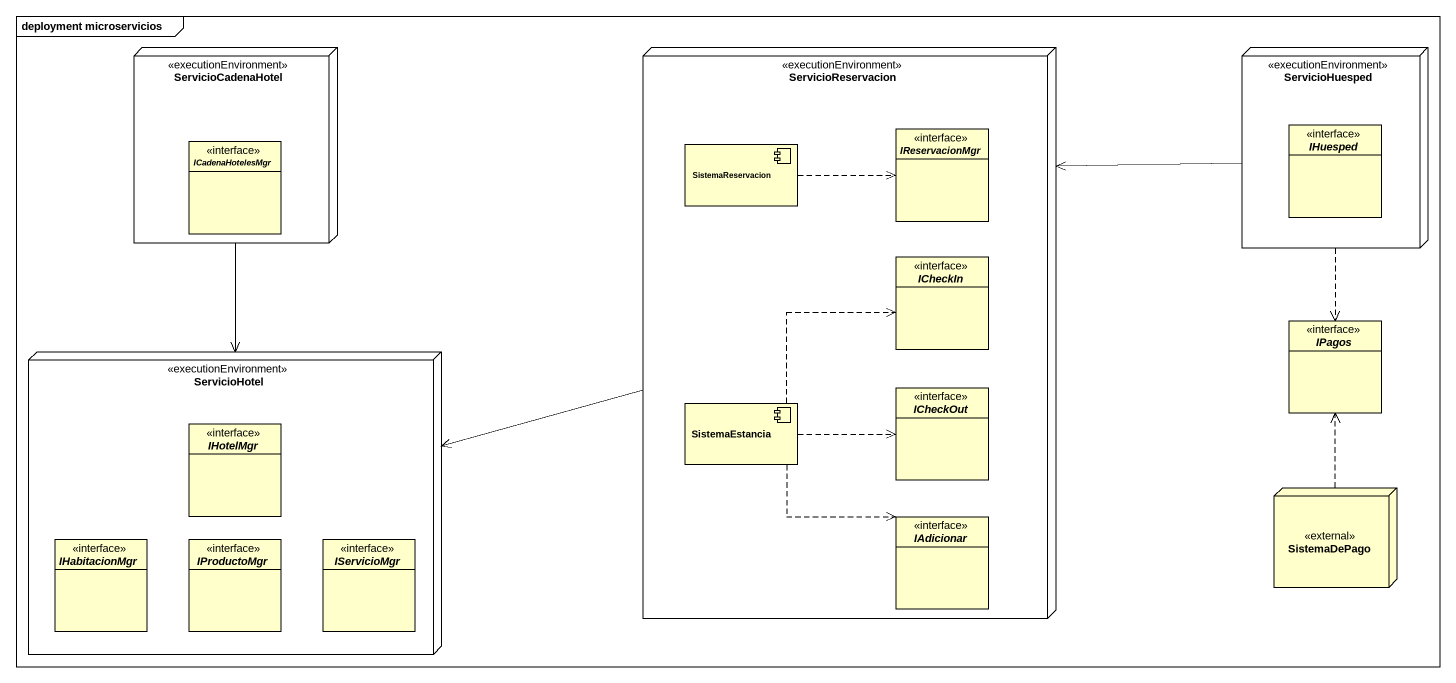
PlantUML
@startuml
mainframe deployment microservicios
allowmixing
hide circle
hide empty members
node ServicioCadenaHotel <<executionEnvironment>> {
  interface ICadenaHotelesMgr
}
node ServicioReservacion <<executionEnvironment>> {
  component SistemaReservacion
  interface IReservacionMgr
  interface ICheckIn
  interface ICheckOut
  component SistemaEstancia
  interface IAdicionar
}
node ServicioHuesped <<executionEnvironment>> {
  interface IHuesped
}
node ServicioHotel <<executionEnvironment>> {
  interface IHotelMgr
  interface IHabitacionMgr
  interface IProductoMgr
  interface IServicioMgr
}
interface IPagos
node SistemaDePago <<external>>
ServicioCadenaHotel --> ServicioHotel
ServicioReservacion -left-> ServicioHotel
ServicioHuesped -left-> ServicioReservacion
ServicioHuesped ..> IPagos
SistemaReservacion .right.> IReservacionMgr
SistemaEstancia .up.> ICheckIn
SistemaEstancia .right.> ICheckOut
SistemaEstancia ..> IAdicionar
SistemaDePago .up.> IPagos
@enduml
